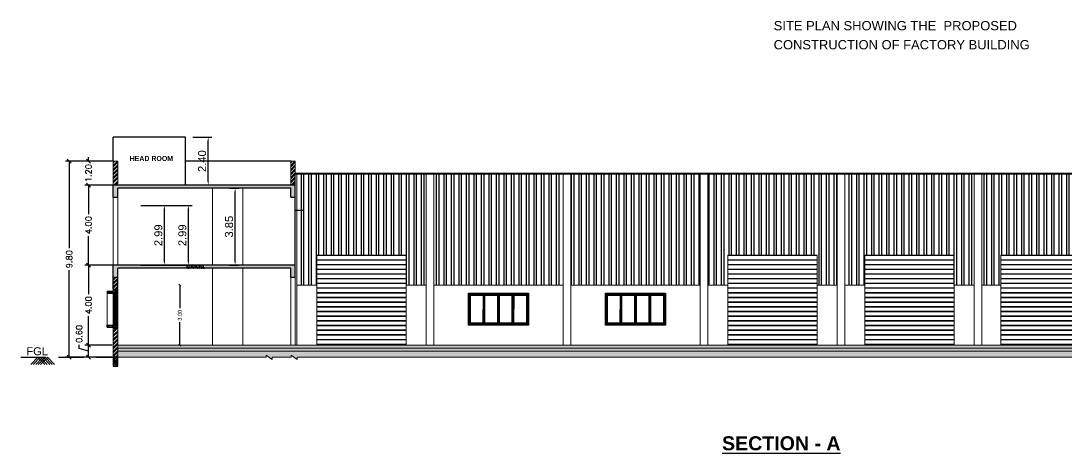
# Model space of a CAD drawing. Header units: metres. Extents: x 6804 to 7881, y 412 to 705.
# Drawn here: x 7529.4 to 7581.6, y 509.3 to 530.9 of the extents above; entities that cross this region are included whole.
import ezdxf

# ---------------------------------------------------------------- set-up
doc = ezdxf.new("R2010")
doc.units = ezdxf.units.M
doc.header["$LTSCALE"] = 5
doc.header["$PDSIZE"] = -1
doc.linetypes.add('HIDDEN', pattern=[0.375, 0.25, -0.125])
doc.layers.get('0').update_dxf_attribs({"color": 8, "linetype": 'CONTINUOUS'})
doc.layers.get('DEFPOINTS').update_dxf_attribs({"color": 8, "linetype": 'CONTINUOUS'})
for name, color, linetype in [('BLK_2_FLR_0_WC_BATH_HT', 223, 'CONTINUOUS'), ('BLK_2_FLR_1_REGULAR_ROOM_1', 4, 'CONTINUOUS'), ('DIM', 8, 'CONTINUOUS'), ('HATCH', 8, 'CONTINUOUS'), ('JSC-C-Partion Wall', 8, 'CONTINUOUS'), ('JSC-H-Dimension', 8, 'CONTINUOUS'), ('TEXT NOTES', 200, 'CONTINUOUS'), ('txt', 2, 'CONTINUOUS'), ('WALL', 3, 'CONTINUOUS'), ('WINDOW', 5, 'CONTINUOUS')]:
    doc.layers.add(name, color=color, linetype=linetype)
for name, color, linetype, lineweight in [('BLK_2_MUMTY_HT', 83, 'CONTINUOUS', 0), ('JSC-F-Hatch', 8, 'CONTINUOUS', 13), ('others', 8, 'CONTINUOUS', 15), ('SLAB', 10, 'CONTINUOUS', 20), ('THIN LINES', 117, 'CONTINUOUS', 5)]:
    doc.layers.add(name, color=color, linetype=linetype, lineweight=lineweight)
doc.styles.add('1', font='arial.ttf')
doc.styles.add('KK', font='arial.ttf')
doc.styles.add('ROMANS', font='romans')
doc.styles.get("Standard").update_dxf_attribs({"font": 'arial.ttf'})
doc.styles.add('style2', font='arial.ttf')
doc.styles.add('TITLE', font='arialbd.ttf')
doc.dimstyles.new('app', dxfattribs={"dimtxt": 0.2, "dimasz": 0.1, "dimexe": 0.18, "dimexo": 0.0625, "dimgap": 0.09, "dimtad": 0, "dimzin": 0, "dimdsep": 46, "dimtxsty": 'Standard', "dimblk": 'OBLIQUE', "dimcen": 0.09, "dimse1": 1, "dimse2": 1, "dimclrd": 8, "dimclre": 8, "dimclrt": 6, "dimadec": 0, "dimazin": 0, "dimtfac": 1, "dimtofl": 0, "dimtmove": 0, "dimatfit": 3, "dimfxl": 0, "dimtolj": 1, "dimtzin": 0, "dimarcsym": 0})
doc.dimstyles.new('FSO 100', dxfattribs={"dimtxt": 0.5, "dimasz": 0.5, "dimexe": 0.18, "dimexo": 0.0625, "dimgap": 0.09, "dimtad": 0, "dimzin": 0, "dimdsep": 46, "dimtxsty": 'ROMANS', "dimblk": 'OBLIQUE', "dimcen": 0.01, "dimclrd": 256, "dimclre": 256, "dimclrt": 7, "dimaunit": 1, "dimadec": 3, "dimazin": 0, "dimtfac": 1, "dimtofl": 0, "dimtmove": 1, "dimatfit": 3, "dimfxl": 0, "dimtolj": 1, "dimtzin": 0, "dimarcsym": 0})
doc.dimstyles.get("Standard").update_dxf_attribs({"dimtxt": 0.4, "dimasz": 0.18, "dimexe": 0.18, "dimexo": 0.0625, "dimgap": 0.1, "dimtad": 1, "dimtoh": 1, "dimzin": 0, "dimdsep": 46, "dimtxsty": '1', "dimcen": 0.09, "dimadec": 0, "dimazin": 0, "dimtfac": 1, "dimtofl": 0, "dimtmove": 2, "dimatfit": 3, "dimfxl": 0, "dimtolj": 1, "dimtzin": 0, "dimarcsym": 0})
pattern_1 = [(50, (5391.22583, 2841.67069), (0.1366385017, -0.011954314), [0.0142875, -0.1571625]), (355, (5391.22583, 2841.67069), (-0.026432566, 0.143292634), [0.01143, -0.125730438]), (100.4514447, (5391.23721, 2841.66969), (0.1102059353, 0.131338314), [0.0121425066, -0.1335676834]), (46.1842, (5391.22583, 2841.70879), (0.203309281, -0.031531746), [0.02143125, -0.23574375]), (96.6355576, (5391.24277, 2841.70616), (0.1780531, 0.185569593), [0.018213767, -0.200351706]), (351.184151, (5391.22583, 2841.70879), (0.1780531, 0.185569593), [0.017144975, -0.188594799]), (21, (5391.24488, 2841.69926), (0.1137107935, -0.0766988986), [0.0142875, -0.1571625]), (326, (5391.24488, 2841.69926), (0.046351521, 0.1381409746), [0.01143, -0.12573]), (71.451445, (5391.25435, 2841.69287), (0.1600623145, 0.0614420767), [0.0121425066, -0.133567453]), (37.5, (5391.225827, 2841.670687), (0.00231645244, 0.06341627915), [0, -0.124206, 0, -0.127635, 0, -0.12620625]), (7.5, (5391.22583, 2841.670687), (0.0501147469, 0.0751354311), [0, -0.072771, 0, -0.1213485, 0, -0.04810125]), (327.5, (5391.183345, 2841.670687), (0.1016929464, -0.004296558), [0, -0.047625, 0, -0.14859, 0, -0.1971675]), (317.5, (5391.164295, 2841.67069), (0.111096886, 0.0190698683), [0, -0.0619125, 0, -0.098679, 0, -0.1400175])]
pattern_2 = [(45, (5391.22583, 2841.67069), (-0.1010278814, 0.1010278814), []), (45, (5391.29318, 2841.67069), (-0.1010278814, 0.1010278814), [])]
pattern_3 = [(50, (5391.22583, 2837.2707), (0.1366385017, -0.011954314), [0.0142875, -0.1571625]), (355, (5391.22583, 2837.2707), (-0.026432566, 0.143292634), [0.01143, -0.125730438]), (100.4514447, (5391.23721, 2837.2697), (0.1102059353, 0.131338314), [0.0121425066, -0.1335676834]), (46.1842, (5391.22583, 2837.3088), (0.203309281, -0.031531746), [0.02143125, -0.23574375]), (96.6355576, (5391.24277, 2837.30617), (0.1780531, 0.185569593), [0.018213767, -0.200351706]), (351.184151, (5391.22583, 2837.3088), (0.1780531, 0.185569593), [0.017144975, -0.188594799]), (21, (5391.24488, 2837.29927), (0.1137107935, -0.0766988986), [0.0142875, -0.1571625]), (326, (5391.24488, 2837.29927), (0.046351521, 0.1381409746), [0.01143, -0.12573]), (71.451445, (5391.25435, 2837.29288), (0.1600623145, 0.0614420767), [0.0121425066, -0.133567453]), (37.5, (5391.225827, 2837.270696), (0.00231645244, 0.06341627915), [0, -0.124206, 0, -0.127635, 0, -0.12620625]), (7.5, (5391.22583, 2837.270696), (0.0501147469, 0.0751354311), [0, -0.072771, 0, -0.1213485, 0, -0.04810125]), (327.5, (5391.183346, 2837.270696), (0.1016929464, -0.004296558), [0, -0.047625, 0, -0.14859, 0, -0.1971675]), (317.5, (5391.1643, 2837.2707), (0.111096886, 0.0190698683), [0, -0.0619125, 0, -0.098679, 0, -0.1400175])]
pattern_4 = [(50, (738.06501, 671.480145), (0.0910923345, -0.0079695428), [0.009525, -0.104775]), (355, (738.06501, 671.480145), (-0.0176217107, 0.0955284226), [0.00762, -0.0838202921]), (100.4514447, (738.0726, 671.47948), (0.0734706235, 0.087558876), [0.0080950044, -0.0890451223]), (46.1842, (738.06501, 671.50554), (0.1355395204, -0.021021164), [0.0142875, -0.1571625]), (96.6355576, (738.0763, 671.50379), (0.118702067, 0.1237130623), [0.0121425116, -0.133567804]), (351.1841512, (738.06501, 671.50554), (0.118702067, 0.1237130623), [0.0114299835, -0.125729866]), (21, (738.07771, 671.499195), (0.0758071956, -0.0511325991), [0.009525, -0.104775]), (326, (738.07771, 671.499195), (0.0309010142, 0.092093983), [0.00762, -0.08382]), (71.451445, (738.08403, 671.49493), (0.1067082096, 0.0409613844), [0.0080950044, -0.0890449688]), (37.5, (738.06501, 671.480145), (0.00154430163, 0.04227751944), [0, -0.082804, 0, -0.08509, 0, -0.0841375]), (7.5, (738.06501, 671.480145), (0.03340983126, 0.0500902874), [0, -0.048514, 0, -0.080899, 0, -0.0320675]), (327.5, (738.03669, 671.480145), (0.06779529758, -0.002864372), [0, -0.03175, 0, -0.09906, 0, -0.131445]), (317.5, (738.02399, 671.480145), (0.0740645907, 0.0127132455), [0, -0.041275, 0, -0.065786, 0, -0.093345])]

# ---------------------------------------------------------------- blocks, each defined once
blk = doc.blocks.new('A$C7d2c14bc')
at = {"layer": 'WINDOW'}
for p, q in [((0, 1600), (0, 0)), ((230, 0), (230, 1600)), ((0, 1550), (230, 1550)), ((72, 50), (72, 1550)), ((90, 50), (90, 1550)), ((90, 1500), (140, 1500)), ((140, 50), (140, 1550)), ((158, 50), (158, 1550)), ((0, 50), (230, 50)), ((90, 72), (140, 72))]:
    blk.add_line(p, q, dxfattribs=at)
at = {"layer": 'WINDOW', "const_width": 8}
blk.add_lwpolyline([(115, 1500), (115, 72)], dxfattribs=at)
blk = doc.blocks.new('A$C6A8C6AF3')
at = {"layer": 'JSC-H-Dimension', "linetype": 'ByBlock'}
for p, q in [((-131, -80), (-53, 0)), ((-105, -80), (-27, 0)), ((-78, -80), (0, 0)), ((24, -80), (-54, 0)), ((-50, -80), (28, 0)), ((53, -80), (-26, 0)), ((-23, -80), (55, 0)), ((78, -80), (0, 0)), ((107, -80), (28, 0)), ((134, -80), (55, 0))]:
    blk.add_line(p, q, dxfattribs=at)
blk = doc.blocks.new('_Oblique')
at = {"color": 0, "linetype": 'ByBlock', "lineweight": -2}
blk.add_line((-0.5, -0.5), (0.5, 0.5), dxfattribs=at)
blk = doc.blocks.new('*D130')
at = {"layer": 'DEFPOINTS', "color": 0, "ltscale": 2}
for p in [(7532.769, 518.681), (7534.007, 518.681), (7534.011, 514.681)]:
    blk.add_point(p, dxfattribs=at)
at = {"layer": 'DIM', "lineweight": -2, "ltscale": 2}
for p, q in [((7533.945, 518.681), (7532.589, 518.681)), ((7532.769, 518.681), (7532.769, 517.228)), ((7532.769, 514.681), (7532.769, 516.134)), ((7533.949, 514.681), (7532.589, 514.681))]:
    blk.add_line(p, q, dxfattribs=at)
at = {"layer": 'DIM', "lineweight": -2, "ltscale": 2, "xscale": 0.2, "yscale": 0.2, "zscale": 0.2}
for p, rotation in [((7532.769, 518.681), 90), ((7532.769, 514.681), 270)]:
    blk.add_blockref('_Oblique', p, dxfattribs=dict(at, rotation=rotation))
at = {"layer": 'DIM', "color": 7, "ltscale": 2, "insert": (7532.769, 516.681), "char_height": 0.3, "attachment_point": 5, "rotation": 90, "style": 'ROMANS'}
blk.add_mtext('\\A1;4.00', dxfattribs=at)
blk = doc.blocks.new('*D131')
at = {"layer": 'DEFPOINTS', "color": 0, "ltscale": 2}
for p in [(7532.769, 514.681), (7534.007, 514.681), (7534.007, 514.081)]:
    blk.add_point(p, dxfattribs=at)
at = {"layer": 'DIM', "lineweight": -2, "ltscale": 2}
for p, q in [((7532.304, 514.52), (7532.304, 514.7)), ((7533.945, 514.681), (7532.589, 514.681)), ((7532.769, 514.081), (7532.769, 514.681)), ((7532.769, 514.381), (7532.304, 514.52)), ((7533.945, 514.081), (7532.589, 514.081))]:
    blk.add_line(p, q, dxfattribs=at)
at = {"layer": 'DIM', "lineweight": -2, "ltscale": 2, "xscale": 0.2, "yscale": 0.2, "zscale": 0.2}
for p, rotation in [((7532.769, 514.681), 90), ((7532.769, 514.081), 270)]:
    blk.add_blockref('_Oblique', p, dxfattribs=dict(at, rotation=rotation))
at = {"layer": 'DIM', "color": 7, "ltscale": 2, "insert": (7532.304, 515.247), "char_height": 0.3, "attachment_point": 5, "rotation": 90, "style": 'ROMANS'}
blk.add_mtext('\\A1;0.60', dxfattribs=at)
blk = doc.blocks.new('*D132')
at = {"layer": 'DEFPOINTS', "color": 0, "ltscale": 2}
for p in [(7531.805, 523.881), (7534.007, 523.881), (7534.007, 514.081)]:
    blk.add_point(p, dxfattribs=at)
at = {"layer": 'DIM', "lineweight": -2, "ltscale": 2}
for p, q in [((7533.945, 523.881), (7531.625, 523.881)), ((7531.805, 523.881), (7531.805, 519.528)), ((7531.805, 514.081), (7531.805, 518.434)), ((7533.945, 514.081), (7531.625, 514.081))]:
    blk.add_line(p, q, dxfattribs=at)
at = {"layer": 'DIM', "lineweight": -2, "ltscale": 2, "xscale": 0.2, "yscale": 0.2, "zscale": 0.2}
for p, rotation in [((7531.805, 523.881), 90), ((7531.805, 514.081), 270)]:
    blk.add_blockref('_Oblique', p, dxfattribs=dict(at, rotation=rotation))
at = {"layer": 'DIM', "color": 7, "ltscale": 2, "insert": (7531.805, 518.981), "char_height": 0.3, "attachment_point": 5, "rotation": 90, "style": 'ROMANS'}
blk.add_mtext('\\A1;9.80', dxfattribs=at)
blk = doc.blocks.new('*D136')
at = {"layer": 'DEFPOINTS', "color": 0, "ltscale": 2}
for p in [(7532.769, 522.681), (7535.278, 522.681), (7535.124, 518.681)]:
    blk.add_point(p, dxfattribs=at)
at = {"layer": 'DIM', "lineweight": -2, "ltscale": 2}
for p, q in [((7535.216, 522.681), (7532.589, 522.681)), ((7532.769, 522.681), (7532.769, 521.228)), ((7532.769, 518.681), (7532.769, 520.134)), ((7535.062, 518.681), (7532.589, 518.681))]:
    blk.add_line(p, q, dxfattribs=at)
at = {"layer": 'DIM', "lineweight": -2, "ltscale": 2, "xscale": 0.2, "yscale": 0.2, "zscale": 0.2}
for p, rotation in [((7532.769, 522.681), 90), ((7532.769, 518.681), 270)]:
    blk.add_blockref('_Oblique', p, dxfattribs=dict(at, rotation=rotation))
at = {"layer": 'DIM', "color": 7, "ltscale": 2, "insert": (7532.769, 520.681), "char_height": 0.3, "attachment_point": 5, "rotation": 90, "style": 'ROMANS'}
blk.add_mtext('\\A1;4.00', dxfattribs=at)
blk = doc.blocks.new('*D137')
at = {"layer": 'DEFPOINTS', "color": 0, "ltscale": 2}
for p in [(7534.007, 523.881), (7532.769, 522.681), (7534.007, 522.681)]:
    blk.add_point(p, dxfattribs=at)
at = {"layer": 'DIM', "lineweight": -2, "ltscale": 2}
for p, q in [((7532.769, 523.881), (7532.769, 524.081)), ((7533.945, 523.881), (7532.589, 523.881)), ((7533.945, 522.681), (7532.589, 522.681)), ((7532.769, 522.681), (7532.769, 522.481))]:
    blk.add_line(p, q, dxfattribs=at)
at = {"layer": 'DIM', "lineweight": -2, "ltscale": 2, "xscale": 0.2, "yscale": 0.2, "zscale": 0.2}
for p, rotation in [((7532.769, 523.881), 270), ((7532.769, 522.681), 90)]:
    blk.add_blockref('_Oblique', p, dxfattribs=dict(at, rotation=rotation))
at = {"layer": 'DIM', "color": 7, "ltscale": 2, "insert": (7532.769, 523.281), "char_height": 0.3, "attachment_point": 5, "rotation": 90, "style": 'ROMANS'}
blk.add_mtext('\\A1;1.20', dxfattribs=at)
blk = doc.blocks.new('*D54')
at = {"layer": 'BLK_2_FLR_0_WC_BATH_HT', "lineweight": -2}
for p, q in [((7537.334, 517.681), (7537.334, 516.53)), ((7537.334, 514.681), (7537.334, 515.831))]:
    blk.add_line(p, q, dxfattribs=at)
at = {"layer": 'DEFPOINTS', "color": 0}
for p in [(7537.334, 517.681), (7537.341, 517.681, 0), (7537.341, 514.681)]:
    blk.add_point(p, dxfattribs=at)
at = {"layer": 'BLK_2_FLR_0_WC_BATH_HT', "lineweight": -2, "xscale": 0.1, "yscale": 0.1, "zscale": 0.1}
for p, rotation in [((7537.334, 517.681), 90), ((7537.334, 514.681), 270)]:
    blk.add_blockref('_Oblique', p, dxfattribs=dict(at, rotation=rotation))
at = {"layer": 'BLK_2_FLR_0_WC_BATH_HT', "insert": (7537.334, 516.181), "char_height": 0.2, "attachment_point": 5, "rotation": 90}
blk.add_mtext('\\A1;3.00', dxfattribs=at)
blk = doc.blocks.new('*D225')
at = {"layer": 'BLK_2_MUMTY_HT', "color": 0, "lineweight": -2}
for p, q in [((7537.991, 525.081), (7538.934, 525.081)), ((7538.754, 522.861), (7538.754, 524.901)), ((7540.803, 522.681), (7538.574, 522.681))]:
    blk.add_line(p, q, dxfattribs=at)
at = {"layer": 'BLK_2_MUMTY_HT', "color": 0}
for points in [[(7538.724, 524.901), (7538.784, 524.901), (7538.754, 525.081)], [(7538.724, 522.861), (7538.784, 522.861), (7538.754, 522.681)]]:
    blk.add_solid(points, dxfattribs=at)
at = {"layer": 'DEFPOINTS', "color": 0}
for p in [(7537.929, 525.081), (7538.754, 525.081), (7540.866, 522.681)]:
    blk.add_point(p, dxfattribs=at)
at = {"layer": 'BLK_2_MUMTY_HT', "color": 0, "insert": (7538.45, 523.881), "char_height": 0.4, "attachment_point": 5, "rotation": 90, "style": '1'}
blk.add_mtext('\\A1;2.40', dxfattribs=at)
blk = doc.blocks.new('*D226')
at = {"layer": 'BLK_2_FLR_1_REGULAR_ROOM_1', "color": 4, "lineweight": -2}
for p, q in [((7539.818, 522.531), (7540.28, 522.531)), ((7540.1, 518.861), (7540.1, 522.351)), ((7539.818, 518.681), (7540.28, 518.681))]:
    blk.add_line(p, q, dxfattribs=at)
at = {"layer": 'BLK_2_FLR_1_REGULAR_ROOM_1', "color": 4}
for points in [[(7540.07, 522.351), (7540.13, 522.351), (7540.1, 522.531)], [(7540.07, 518.861), (7540.13, 518.861), (7540.1, 518.681)]]:
    blk.add_solid(points, dxfattribs=at)
at = {"layer": 'DEFPOINTS', "color": 0}
for p in [(7539.755, 522.531), (7540.1, 522.531), (7539.755, 518.681)]:
    blk.add_point(p, dxfattribs=at)
at = {"layer": 'BLK_2_FLR_1_REGULAR_ROOM_1', "color": 4, "insert": (7539.796, 520.606), "char_height": 0.4, "attachment_point": 5, "rotation": 90, "style": '1'}
blk.add_mtext('\\A1;3.85', dxfattribs=at)
blk = doc.blocks.new('*D227')
at = {"layer": 'BLK_2_FLR_0_WC_BATH_HT', "color": 0, "lineweight": -2}
for p, q in [((7535.386, 521.671), (7536.748, 521.671)), ((7536.568, 518.861), (7536.568, 521.491)), ((7535.386, 518.681), (7536.748, 518.681))]:
    blk.add_line(p, q, dxfattribs=at)
at = {"layer": 'BLK_2_FLR_0_WC_BATH_HT', "color": 0}
for points in [[(7536.538, 521.491), (7536.598, 521.491), (7536.568, 521.671)], [(7536.538, 518.861), (7536.598, 518.861), (7536.568, 518.681)]]:
    blk.add_solid(points, dxfattribs=at)
at = {"layer": 'DEFPOINTS', "color": 0}
for p in [(7535.323, 521.671), (7536.568, 521.671), (7535.323, 518.681)]:
    blk.add_point(p, dxfattribs=at)
at = {"layer": 'BLK_2_FLR_0_WC_BATH_HT', "color": 0, "insert": (7536.264, 520.176), "char_height": 0.4, "attachment_point": 5, "rotation": 90, "style": '1'}
blk.add_mtext('\\A1;2.99', dxfattribs=at)
blk = doc.blocks.new('*D228')
at = {"layer": 'BLK_2_FLR_0_WC_BATH_HT', "color": 0, "lineweight": -2}
for p, q in [((7536.585, 521.671), (7537.948, 521.671)), ((7537.768, 518.861), (7537.768, 521.491)), ((7536.585, 518.681), (7537.948, 518.681))]:
    blk.add_line(p, q, dxfattribs=at)
at = {"layer": 'BLK_2_FLR_0_WC_BATH_HT', "color": 0}
for points in [[(7537.738, 521.491), (7537.798, 521.491), (7537.768, 521.671)], [(7537.738, 518.861), (7537.798, 518.861), (7537.768, 518.681)]]:
    blk.add_solid(points, dxfattribs=at)
at = {"layer": 'DEFPOINTS', "color": 0}
for p in [(7536.523, 521.671), (7537.768, 521.671), (7536.523, 518.681)]:
    blk.add_point(p, dxfattribs=at)
at = {"layer": 'BLK_2_FLR_0_WC_BATH_HT', "color": 0, "insert": (7537.463, 520.176), "char_height": 0.4, "attachment_point": 5, "rotation": 90, "style": '1'}
blk.add_mtext('\\A1;2.99', dxfattribs=at)

msp = doc.modelspace()

# ---------------------------------------------------------------- hatches: boundary and pattern name
at = {"layer": 'HATCH'}
h = msp.add_hatch(dxfattribs=at)
h.set_pattern_fill('ANSI32', color=256, scale=0.015, angle=360)
h.set_pattern_definition([(45, (5391.22583, 2841.67069), (-0.1010278814, 0.1010278814), []), (45, (5391.29318, 2841.67069), (-0.1010278814, 0.1010278814), [])])
h.paths.add_polyline_path([(7534.237, 523.881), (7534.007, 523.881), (7534.007, 522.681), (7534.237, 522.681)])
h = msp.add_hatch(dxfattribs=at)
h.set_pattern_fill('ANSI32', color=256, scale=0.015, angle=360)
h.set_pattern_definition([(45, (5400.09583, 2841.67069), (-0.1010278814, 0.1010278814), []), (45, (5400.16318, 2841.67069), (-0.1010278814, 0.1010278814), [])])
h.paths.add_polyline_path([(7543.107, 523.881), (7542.877, 523.881), (7542.877, 522.681), (7543.107, 522.681)])
h = msp.add_hatch(dxfattribs=at)
h.set_pattern_fill('ANSI32', color=256, angle=45)
h.set_pattern_definition([(90, (-611.71097, 5830.1109), (-0.375, 0), []), (90, (-611.58597, 5830.2359), (-0.375, 0), [])])
h.paths.add_polyline_path([(7584.259, 517.681), (7591.104, 517.681), (7591.104, 521.281), (7584.259, 521.281)])
h.paths.add_polyline_path([(7591.479, 517.681), (7598.324, 517.681), (7598.324, 521.281), (7591.479, 521.281)])
h.paths.add_polyline_path([(7598.699, 517.681), (7599.699, 517.681), (7599.699, 519.181), (7604.17, 519.181), (7604.17, 517.681), (7605.543, 517.681), (7605.543, 521.281), (7598.699, 521.281)])
h.paths.add_polyline_path([(7543.18, 517.681), (7544.18, 517.681), (7544.18, 519.181), (7548.651, 519.181), (7548.651, 517.681), (7549.651, 517.681), (7549.651, 521.281), (7543.18, 521.281)])
h.paths.add_polyline_path([(7550.026, 517.681), (7556.498, 517.681), (7556.498, 521.281), (7550.026, 521.281)])
h.paths.add_polyline_path([(7556.873, 517.681), (7563.344, 517.681), (7563.344, 521.281), (7556.873, 521.281)])
h.paths.add_polyline_path([(7563.719, 517.681), (7564.72, 517.681), (7564.72, 519.181), (7569.191, 519.181), (7569.191, 517.681), (7570.191, 517.681), (7570.191, 521.281), (7563.719, 521.281)])
h.paths.add_polyline_path([(7570.566, 517.681), (7571.566, 517.681), (7571.566, 519.181), (7576.038, 519.181), (7576.038, 517.681), (7577.038, 517.681), (7577.038, 521.281), (7570.566, 521.281)])
h.paths.add_polyline_path([(7577.413, 517.681), (7578.363, 517.681), (7578.363, 519.181), (7582.834, 519.181), (7582.834, 517.681), (7583.884, 517.681), (7583.884, 521.281), (7577.413, 521.281)])
h.paths.add_polyline_path([(7584.259, 521.281), (7591.104, 521.281), (7591.104, 523.231), (7584.259, 523.231)])
h.paths.add_polyline_path([(7591.479, 521.281), (7598.324, 521.281), (7598.324, 523.231), (7591.479, 523.231)])
h.paths.add_polyline_path([(7598.699, 521.281), (7605.543, 521.281), (7605.543, 523.231), (7598.699, 523.231)])
h.paths.add_polyline_path([(7543.18, 521.281), (7549.651, 521.281), (7549.651, 523.231), (7543.18, 523.231)])
h.paths.add_polyline_path([(7550.026, 521.281), (7556.498, 521.281), (7556.498, 523.231), (7550.026, 523.231)])
h.paths.add_polyline_path([(7563.719, 521.281), (7570.191, 521.281), (7570.191, 523.231), (7563.719, 523.231)])
h.paths.add_polyline_path([(7577.413, 521.281), (7583.884, 521.281), (7583.884, 523.231), (7577.413, 523.231)])
h.paths.add_polyline_path([(7570.566, 521.281), (7577.038, 521.281), (7577.038, 523.231), (7570.566, 523.231)])
h.paths.add_polyline_path([(7556.873, 521.281), (7563.344, 521.281), (7563.344, 523.231), (7556.873, 523.231)])
h.paths.add_polyline_path([(7609.095, 517.681), (7609.095, 521.281), (7605.918, 521.281), (7605.918, 517.681)])
h.paths.add_polyline_path([(7609.345, 521.281), (7609.345, 523.231), (7605.918, 523.231), (7605.918, 521.281)])
h = msp.add_hatch(dxfattribs=at)
h.set_pattern_fill('AR-CONC', color=256, scale=0.02, angle=360)
h.set_pattern_definition([(50, (-611.71097, 5830.1109), (0.1434520365, -0.012550427), [0.015, -0.165]), (355, (-611.71097, 5830.1109), (-0.0277502667, 0.1504384267), [0.012, -0.132]), (100.4514445, (-611.69902, 5830.10985), (0.1157017693, 0.1378879982), [0.0127480384, -0.1402284224]), (46.1842, (-611.71097, 5830.1509), (0.213448266, -0.033103856), [0.0225, -0.2475]), (96.6356355, (-611.69319, 5830.14814), (0.186932389, 0.19482372), [0.0191220684, -0.210342752]), (351.184164, (-611.71097, 5830.1509), (0.186932389, 0.19482372), [0.018, -0.198]), (21, (-611.69097, 5830.1409), (0.1193814104, -0.0805237781), [0.015, -0.165]), (326, (-611.69097, 5830.1409), (0.0486630664, 0.145030009), [0.012, -0.132]), (71.4514447, (-611.68103, 5830.13419), (0.1680444753, 0.0645062306), [0.012748038, -0.1402284224]), (37.5, (-611.710974, 5830.1109), (0.00243197106, 0.06657877077), [0, -0.1304, 0, -0.134, 0, -0.1325]), (7.5, (-611.710974, 5830.1109), (0.0526139075, 0.0788823424), [0, -0.0764, 0, -0.1274, 0, -0.0505]), (327.5, (-611.755574, 5830.1109), (0.10676448723, -0.00451097435), [0, -0.05, 0, -0.156, 0, -0.207]), (317.5, (-611.77557, 5830.1109), (0.1166372339, 0.0200209965), [0, -0.065, 0, -0.1036, 0, -0.147])])
h.paths.add_polyline_path([(7534.007, 522.681), (7534.007, 522.081), (7534.237, 522.081), (7534.237, 522.531), (7542.877, 522.531), (7542.877, 522.081), (7543.107, 522.081), (7543.107, 522.681)])
h = msp.add_hatch(dxfattribs=at)
h.set_pattern_fill('JIS_LC_8', color=256, scale=0.03, angle=135)
h.set_pattern_definition([(180, (7544.1797, 519.18078), (0, -0.234), []), (180, (7544.17122, 519.18926), (0, -0.234), [])])
h.paths.add_polyline_path([(7548.651, 519.181), (7544.18, 519.181), (7544.18, 514.681), (7548.651, 514.681)])
h = msp.add_hatch(dxfattribs=at)
h.set_pattern_fill('JIS_LC_8', color=256, scale=0.03, angle=135)
h.set_pattern_definition([(180, (7564.71966, 519.18078), (0, -0.234), []), (180, (7564.71117, 519.18926), (0, -0.234), [])])
h.paths.add_polyline_path([(7569.191, 519.181), (7564.72, 519.181), (7564.72, 514.681), (7569.191, 514.681)])
h = msp.add_hatch(dxfattribs=at)
h.set_pattern_fill('JIS_LC_8', color=256, scale=0.03, angle=135)
h.set_pattern_definition([(180, (7571.56639, 519.18078), (0, -0.234), []), (180, (7571.5579, 519.18926), (0, -0.234), [])])
h.paths.add_polyline_path([(7576.038, 519.181), (7571.566, 519.181), (7571.566, 514.681), (7576.038, 514.681)])
h = msp.add_hatch(dxfattribs=at)
h.set_pattern_fill('JIS_LC_8', color=256, scale=0.03, angle=135)
h.set_pattern_definition([(180, (7578.36261, 519.18078), (0, -0.234), []), (180, (7578.35413, 519.18926), (0, -0.234), [])])
h.paths.add_polyline_path([(7582.834, 519.181), (7578.363, 519.181), (7578.363, 514.681), (7582.834, 514.681)])
h = msp.add_hatch(dxfattribs=at)
h.set_pattern_fill('AR-CONC', color=256, scale=0.00075, angle=360)
h.set_pattern_definition(pattern_1)
h.paths.add_polyline_path([(7537.667, 518.681), (7534.007, 518.681), (7534.007, 518.081), (7534.237, 518.081), (7534.237, 518.531), (7537.667, 518.531)])
h = msp.add_hatch(dxfattribs=at)
h.set_pattern_fill('AR-CONC', color=256, scale=0.00075, angle=360)
h.set_pattern_definition(pattern_1)
h.paths.add_polyline_path([(7538.582, 518.681), (7537.667, 518.681), (7537.667, 518.531), (7538.582, 518.531)])
h = msp.add_hatch(dxfattribs=at)
h.set_pattern_fill('AR-CONC', color=256, scale=0.00075, angle=360)
h.set_pattern_definition(pattern_1)
h.paths.add_polyline_path([(7543.107, 518.681), (7538.582, 518.681), (7538.582, 518.531), (7542.877, 518.531), (7542.877, 518.081), (7543.107, 518.081)])
h = msp.add_hatch(dxfattribs=at)
h.set_pattern_fill('ANSI32', color=256, scale=0.015, angle=360)
h.set_pattern_definition(pattern_2)
h.paths.add_polyline_path([(7534.237, 518.081), (7534.007, 518.081), (7534.007, 517.481), (7534.237, 517.481)])
h = msp.add_hatch(dxfattribs=at)
h.set_pattern_fill('AR-CONC', color=256, scale=0.00075, angle=360)
h.set_pattern_definition(pattern_3)
h.paths.add_polyline_path([(7534.007, 517.381), (7533.707, 517.381), (7533.707, 517.281), (7534.007, 517.281)])
h = msp.add_hatch(dxfattribs=at)
h.set_pattern_fill('AR-CONC', color=256, scale=0.00075, angle=360)
h.set_pattern_definition(pattern_3)
h.paths.add_polyline_path([(7534.237, 517.481), (7534.007, 517.481), (7534.007, 517.281), (7534.237, 517.281), (7534.237, 517.281)])
h = msp.add_hatch(dxfattribs=at)
h.set_pattern_fill('AR-CONC', color=256, scale=0.00075, angle=360)
h.set_pattern_definition(pattern_1)
h.paths.add_polyline_path([(7534.007, 515.681), (7533.707, 515.681), (7533.707, 515.581), (7534.007, 515.581)])
h = msp.add_hatch(dxfattribs=at)
h.set_pattern_fill('AR-CONC', color=256, scale=0.00075, angle=360)
h.set_pattern_definition(pattern_1)
h.paths.add_polyline_path([(7534.237, 515.681), (7534.007, 515.681), (7534.007, 515.581), (7534.007, 515.581), (7534.007, 515.531), (7534.237, 515.531)])
h = msp.add_hatch(dxfattribs=at)
h.set_pattern_fill('ANSI32', color=256, scale=0.015, angle=360)
h.set_pattern_definition(pattern_2)
h.paths.add_polyline_path([(7534.237, 515.531), (7534.237, 514.681), (7534.237, 514.681), (7534.237, 514.381), (7534.237, 514.081), (7534.237, 513.631), (7534.007, 513.631), (7534.007, 514.081), (7534.007, 515.531)])
at = {"layer": 'HATCH', "ltscale": 2}
h = msp.add_hatch(dxfattribs=at)
h.set_pattern_fill('AR-CONC', color=256, scale=0.0005)
h.set_pattern_definition(pattern_4)
h.paths.add_polyline_path([(7609.325, 514.531), (7609.325, 514.681), (7534.237, 514.681), (7534.237, 514.531)])
at = {"layer": 'HATCH'}
h = msp.add_hatch(dxfattribs=at)
h.set_pattern_fill('AR-CONC', color=256, scale=0.00075, angle=360)
h.set_pattern_definition([(50, (5958.19723, 1907.0593), (0.136638502, -0.011954314), [0.0142875, -0.1571625]), (355, (5958.19723, 1907.0593), (-0.026432566, 0.143292634), [0.01143, -0.125730438]), (100.451445, (5958.20862, 1907.0583), (0.110205935, 0.131338314), [0.012142507, -0.133567683]), (46.1842, (5958.19723, 1907.0974), (0.20330928, -0.031531746), [0.02143125, -0.23574375]), (96.635558, (5958.21417, 1907.09477), (0.1780531, 0.185569593), [0.018213767, -0.200351706]), (351.184151, (5958.19723, 1907.0974), (0.1780531, 0.185569593), [0.017144975, -0.188594799]), (21, (5958.21628, 1907.08787), (0.1137107935, -0.0766988986), [0.0142875, -0.1571625]), (326, (5958.21628, 1907.08787), (0.046351521, 0.138140975), [0.01143, -0.12573]), (71.451445, (5958.22576, 1907.08148), (0.1600623145, 0.061442077), [0.012142507, -0.133567453]), (37.5, (5958.19723, 1907.059297), (0.0023164524, 0.0634162792), [0, -0.124206, 0, -0.127635, 0, -0.12620625]), (7.5, (5958.19723, 1907.0593), (0.0501147469, 0.0751354311), [0, -0.072771, 0, -0.1213485, 0, -0.04810125]), (327.5, (5958.15475, 1907.059297), (0.1016929464, -0.004296558), [0, -0.047625, 0, -0.14859, 0, -0.1971675]), (317.5, (5958.1357, 1907.0593), (0.111096886, 0.0190698683), [0, -0.0619125, 0, -0.098679, 0, -0.1400175])])
h.paths.add_polyline_path([(7534.237, 514.081), (7534.007, 514.081), (7534.007, 513.631), (7534.237, 513.631)])
at = {"layer": 'HATCH', "ltscale": 2}
h = msp.add_hatch(dxfattribs=at)
h.set_pattern_fill('AR-CONC', color=256, scale=0.0005)
h.set_pattern_definition(pattern_4)
h.paths.add_polyline_path([(7609.325, 514.381), (7609.325, 514.531), (7534.237, 514.531), (7534.237, 514.381)])
at = {"layer": 'HATCH'}
h = msp.add_hatch(dxfattribs=at)
h.set_pattern_fill('EARTH', color=256, scale=0.03, angle=49)
h.set_pattern_definition([(49, (5381.82401, 2841.67069), (-0.01879293, 0.26875142), [0.1905, -0.1905]), (49, (5381.7701, 2841.71755), (-0.01879293, 0.26875142), [0.1905, -0.1905]), (49, (5381.71618, 2841.76442), (-0.01879293, 0.26875142), [0.1905, -0.1905]), (139, (5381.71383, 2841.79801), (-0.26875142, -0.01879293), [0.1905, -0.1905]), (139, (5381.7607, 2841.85193), (-0.26875142, -0.01879293), [0.1905, -0.1905]), (139, (5381.80757, 2841.90584), (-0.26875142, -0.01879293), [0.1905, -0.1905])])
h.paths.add_polyline_path([(7609.325, 514.117), (7609.325, 514.345), (7542.902, 514.381), (7534.237, 514.381), (7534.237, 514.081), (7541.653, 514.081), (7541.653, 514.186), (7541.95, 513.976), (7541.95, 514.081), (7542.902, 514.081), (7542.902, 514.186), (7543.2, 513.976), (7543.2, 514.081), (7543.422, 514.081)])

# ---------------------------------------------------------------- linework, layer by layer
at = {"layer": 'DIM'}
for p, q in [((7543.107, 523.381), (7543.107, 523.431)), ((7543.107, 519.841), (7543.107, 523.231))]:
    msp.add_line(p, q, dxfattribs=at)
at = {"layer": 'JSC-C-Partion Wall', "linetype": 'HIDDEN'}
msp.add_line((7529.392, 514.081), (7534.011, 514.081), dxfattribs=at)
at = {"layer": 'others', "color": 3}
for p, q in [((7534.007, 523.881), (7534.237, 523.881)), ((7534.007, 523.881), (7534.007, 522.681)), ((7534.237, 522.681), (7534.237, 523.881)), ((7542.877, 523.881), (7543.107, 523.881)), ((7542.877, 522.681), (7542.877, 523.881)), ((7543.107, 523.881), (7543.107, 522.681)), ((7543.107, 523.281), (7609.345, 523.281)), ((7543.107, 523.231), (7609.33, 523.231)), ((7549.651, 514.681), (7549.651, 523.281)), ((7550.026, 514.681), (7550.026, 523.281)), ((7556.498, 514.681), (7556.498, 523.281)), ((7556.873, 514.681), (7556.873, 523.281)), ((7563.344, 514.681), (7563.344, 523.281)), ((7563.719, 514.681), (7563.719, 523.281)), ((7570.191, 514.681), (7570.191, 523.281)), ((7570.566, 514.681), (7570.566, 523.281)), ((7577.038, 514.681), (7577.038, 523.281)), ((7577.413, 514.681), (7577.413, 523.281)), ((7538.967, 518.679), (7538.967, 522.531)), ((7540.477, 518.681), (7540.477, 522.531)), ((7534.007, 518.675), (7534.007, 522.081)), ((7534.237, 518.681), (7534.237, 522.081)), ((7538.967, 514.681), (7538.967, 518.531)), ((7540.477, 514.681), (7540.477, 518.531)), ((7542.877, 514.681), (7542.877, 518.081)), ((7543.107, 514.694), (7543.107, 518.081)), ((7543.18, 517.681), (7544.18, 517.681)), ((7548.624, 517.681), (7549.651, 517.681)), ((7550.026, 517.681), (7556.498, 517.681)), ((7556.873, 517.681), (7563.344, 517.681)), ((7563.719, 517.681), (7564.72, 517.681)), ((7569.191, 517.681), (7570.191, 517.681)), ((7570.566, 517.681), (7571.566, 517.681)), ((7576.038, 517.681), (7577.038, 517.681)), ((7577.413, 517.681), (7578.363, 517.681)), ((7534.007, 515.531), (7534.007, 514.081)), ((7534.237, 515.531), (7534.237, 514.681)), ((7609.325, 514.681), (7534.237, 514.681)), ((7534.237, 514.381), (7534.237, 514.681)), ((7609.095, 514.531), (7534.237, 514.531)), ((7609.095, 514.381), (7534.237, 514.381)), ((7534.237, 514.081), (7534.237, 514.381))]:
    msp.add_line(p, q, dxfattribs=at)
at = {"layer": 'SLAB'}
for p, q in [((7543.107, 514.681), (7543.107, 523.231)), ((7543.18, 514.681), (7543.18, 523.231)), ((7533.707, 517.281), (7533.707, 517.381)), ((7534.007, 517.381), (7534.007, 517.481)), ((7534.237, 517.281), (7534.237, 517.481)), ((7534.007, 515.531), (7534.007, 515.581))]:
    msp.add_line(p, q, dxfattribs=at)
at = {"layer": 'THIN LINES'}
for p, q in [((7544.18, 519.181), (7548.651, 519.181)), ((7544.18, 514.681), (7544.18, 519.181)), ((7548.651, 514.681), (7548.651, 519.181)), ((7564.72, 519.181), (7569.191, 519.181)), ((7564.72, 514.681), (7564.72, 519.181)), ((7569.191, 514.681), (7569.191, 519.181)), ((7571.566, 519.181), (7576.038, 519.181)), ((7571.566, 514.681), (7571.566, 519.181)), ((7576.038, 514.681), (7576.038, 519.181)), ((7578.363, 519.181), (7582.834, 519.181)), ((7578.363, 514.681), (7578.363, 519.181)), ((7543.107, 514.681), (7543.107, 518.081)), ((7533.707, 515.681), (7533.707, 517.281)), ((7534.237, 514.081), (7541.653, 514.081)), ((7541.653, 514.081), (7541.653, 514.186)), ((7541.653, 514.186), (7541.95, 513.976)), ((7541.95, 514.081), (7542.902, 514.081)), ((7541.95, 513.976), (7541.95, 514.081)), ((7542.902, 514.186), (7543.2, 513.976)), ((7542.902, 514.081), (7542.902, 514.186)), ((7543.2, 514.081), (7607.205, 514.081)), ((7543.2, 513.976), (7543.2, 514.081))]:
    msp.add_line(p, q, dxfattribs=at)
at = {"layer": 'WALL', "color": 1}
for p, q in [((7537.617, 525.081), (7534.007, 525.081)), ((7534.007, 523.881), (7534.007, 525.081)), ((7537.617, 522.681), (7537.617, 525.081)), ((7542.877, 523.881), (7537.617, 523.881)), ((7543.107, 522.681), (7534.007, 522.681)), ((7534.007, 522.081), (7534.007, 522.681)), ((7542.877, 522.531), (7534.237, 522.531)), ((7534.237, 522.081), (7534.237, 522.531)), ((7542.877, 522.081), (7542.877, 522.531)), ((7543.107, 522.081), (7543.107, 522.681)), ((7534.007, 522.081), (7534.237, 522.081)), ((7542.877, 522.081), (7543.107, 522.081)), ((7543.107, 518.681), (7534.007, 518.681)), ((7534.007, 518.081), (7534.007, 518.681)), ((7542.877, 518.531), (7534.237, 518.531)), ((7534.237, 518.081), (7534.237, 518.531)), ((7542.877, 518.081), (7542.877, 518.531)), ((7543.107, 518.081), (7543.107, 518.681)), ((7534.007, 518.081), (7534.237, 518.081)), ((7542.877, 518.081), (7543.107, 518.081)), ((7533.707, 517.381), (7534.007, 517.381)), ((7533.707, 517.281), (7534.237, 517.281)), ((7534.007, 517.481), (7534.237, 517.481)), ((7533.707, 515.581), (7533.707, 515.681)), ((7533.707, 515.681), (7534.237, 515.681)), ((7534.237, 515.531), (7534.237, 515.681)), ((7533.707, 515.581), (7534.007, 515.581)), ((7534.007, 515.531), (7534.237, 515.531))]:
    msp.add_line(p, q, dxfattribs=at)
at = {"layer": 'WALL', "color": 250}
msp.add_line((7543.107, 521.431), (7543.557, 521.431), dxfattribs=at)
at = {"layer": 'WALL'}
for p, q in [((7543.107, 518.681), (7543.107, 519.881)), ((7534.007, 517.481), (7534.007, 518.081)), ((7534.237, 517.481), (7534.237, 518.081)), ((7534.007, 514.081), (7534.237, 514.081)), ((7534.237, 513.631), (7534.007, 513.631))]:
    msp.add_line(p, q, dxfattribs=at)
at = {"layer": 'WALL', "color": 1}
msp.add_lwpolyline([(7534.007, 513.631), (7534.237, 513.631), (7534.237, 514.081), (7534.007, 514.081)], close=True, dxfattribs=at)
at = {"layer": 'WINDOW'}
for points in [[(7551.762, 517.281), (7554.762, 517.281), (7554.762, 515.681), (7551.762, 515.681)], [(7551.862, 517.181), (7552.488, 517.181), (7552.487, 515.781), (7551.861, 515.781)], [(7552.587, 517.181), (7553.212, 517.181), (7553.212, 515.781), (7552.587, 515.781)], [(7553.312, 517.181), (7553.937, 517.181), (7553.936, 515.781), (7553.312, 515.781)], [(7554.037, 517.181), (7554.663, 517.181), (7554.661, 515.781), (7554.036, 515.781)], [(7558.609, 517.281), (7561.609, 517.281), (7561.609, 515.681), (7558.609, 515.681)], [(7558.709, 517.181), (7559.335, 517.181), (7559.333, 515.781), (7558.708, 515.781)], [(7559.434, 517.181), (7560.059, 517.181), (7560.058, 515.781), (7559.433, 515.781)], [(7560.159, 517.181), (7560.783, 517.181), (7560.783, 515.781), (7560.158, 515.781)], [(7560.883, 517.181), (7561.509, 517.181), (7561.508, 515.781), (7560.883, 515.781)]]:
    msp.add_lwpolyline(points, close=True, dxfattribs=at)
for points in [[(7554.711, 515.731), (7551.811, 515.731), (7551.812, 517.231), (7554.712, 517.231)], [(7552.538, 517.231), (7552.537, 515.731)], [(7553.262, 517.231), (7553.262, 515.731)], [(7553.987, 517.231), (7553.986, 515.731)], [(7554.711, 515.731), (7554.712, 517.231)], [(7561.558, 515.731), (7558.658, 515.731), (7558.659, 517.231), (7561.559, 517.231)], [(7559.385, 517.231), (7559.383, 515.731)], [(7560.109, 517.231), (7560.108, 515.731)], [(7560.833, 517.231), (7560.833, 515.731)], [(7561.558, 515.731), (7561.559, 517.231)]]:
    msp.add_lwpolyline(points, dxfattribs=at)

# ---------------------------------------------------------------- block references
at = {"layer": 'JSC-F-Hatch', "linetype": 'ByBlock', "xscale": -0.0045000000000073, "yscale": 0.0045000000000073, "zscale": 0.0045}
msp.add_blockref('A$C6A8C6AF3', (7530.487, 514.082, -0.001), dxfattribs=at)
at = {"layer": 'SLAB', "xscale": 0.0009999999999764, "yscale": 0.0009999999999764, "zscale": 0.0009999999999764}
msp.add_blockref('A$C7d2c14bc', (7534.007, 515.681), dxfattribs=at)

# ---------------------------------------------------------------- texts
at = {"layer": 'DIM', "color": 7, "ltscale": 10, "insert": (7567.396, 509.78), "char_height": 0.7, "width": 17.90655, "attachment_point": 5, "style": 'TITLE'}
msp.add_mtext('\\A1;\\LSECTION - A', dxfattribs=at)
at = {"layer": 'TEXT NOTES', "ltscale": 0.5}
for s, height, style, p in [(' HEAD ROOM', 0.25, 'TITLE', (7534.729, 523.887)), ('FGL', 0.4, 'KK', (7529.663, 514.181, -0.001))]:
    msp.add_text(s, height=height, dxfattribs=dict(at, style=style)).set_placement(p)
at = {"layer": 'txt', "style": 'style2'}
for s, p in [('SITE PLAN SHOWING THE  PROPOSED', (7567.018, 530.415)), ('CONSTRUCTION OF FACTORY BUILDING', (7567.015, 529.464))]:
    msp.add_text(s, height=0.46335, dxfattribs=at).set_placement(p)

# ---------------------------------------------------------------- dimensions: what is measured, and where the dimension line sits
at = {"layer": 'BLK_2_FLR_0_WC_BATH_HT', "color": 1}
dim = msp.add_linear_dim(base=(7536.568, 521.671), p1=(7535.323, 518.681), p2=(7535.323, 521.671), angle=90, dimstyle='Standard', override={"dimscale": 1}, dxfattribs=at)
dim.commit()
dim.dimension.update_dxf_attribs({"geometry": '*D227', "text_midpoint": (7536.264, 520.176)})
at = {"layer": 'BLK_2_FLR_0_WC_BATH_HT', "color": 2}
dim = msp.add_linear_dim(base=(7537.768, 521.671), p1=(7536.523, 518.681), p2=(7536.523, 521.671), angle=90, dimstyle='Standard', override={"dimscale": 1}, dxfattribs=at)
dim.commit()
dim.dimension.update_dxf_attribs({"geometry": '*D228', "text_midpoint": (7537.463, 520.176)})
at = {"layer": 'BLK_2_FLR_0_WC_BATH_HT'}
dim = msp.add_aligned_dim(p1=(7537.341, 514.681), p2=(7537.341, 517.681, 0), distance=0.007, dimstyle='app', override={"dimclrd": 256, "dimclre": 256, "dimclrt": 256}, dxfattribs=at)
dim.commit()
dim.dimension.update_dxf_attribs({"geometry": '*D54', "text_midpoint": (7537.334, 516.181)})
at = {"layer": 'BLK_2_FLR_1_REGULAR_ROOM_1', "color": 4}
dim = msp.add_linear_dim(base=(7540.1, 522.531), p1=(7539.755, 518.681), p2=(7539.755, 522.531), angle=90, dimstyle='Standard', override={"dimscale": 1, "dimclrd": 4, "dimclre": 4, "dimclrt": 4}, dxfattribs=at)
dim.commit()
dim.dimension.update_dxf_attribs({"geometry": '*D226', "text_midpoint": (7539.796, 520.606)})
at = {"layer": 'BLK_2_MUMTY_HT'}
dim = msp.add_linear_dim(base=(7538.754, 525.081), p1=(7540.866, 522.681), p2=(7537.929, 525.081), angle=90, dimstyle='Standard', override={"dimscale": 1}, dxfattribs=at)
dim.commit()
dim.dimension.update_dxf_attribs({"geometry": '*D225', "text_midpoint": (7538.45, 523.881)})
at = {"layer": 'DIM', "color": 5, "ltscale": 2}
for base, p1, p2, picture, middle in [((7531.805, 523.881), (7534.007, 514.081), (7534.007, 523.881), '*D132', (7531.805, 518.981)), ((7532.769, 522.681), (7534.007, 523.881), (7534.007, 522.681), '*D137', (7532.769, 523.281)), ((7532.769, 522.681), (7535.124, 518.681), (7535.278, 522.681), '*D136', (7532.769, 520.681)), ((7532.769, 518.681), (7534.011, 514.681), (7534.007, 518.681), '*D130', (7532.769, 516.681)), ((7532.769, 514.681), (7534.007, 514.081), (7534.007, 514.681), '*D131', (7532.304, 514.79))]:
    dim = msp.add_linear_dim(base=base, p1=p1, p2=p2, angle=90, dimstyle='FSO 100', override={"dimtxt": 0.3, "dimasz": 0.2, "dimpost": '\\X'}, dxfattribs=at)
    dim.commit()
    dim.dimension.update_dxf_attribs({"geometry": picture, "text_midpoint": middle})

doc.saveas('drawing.dxf')
